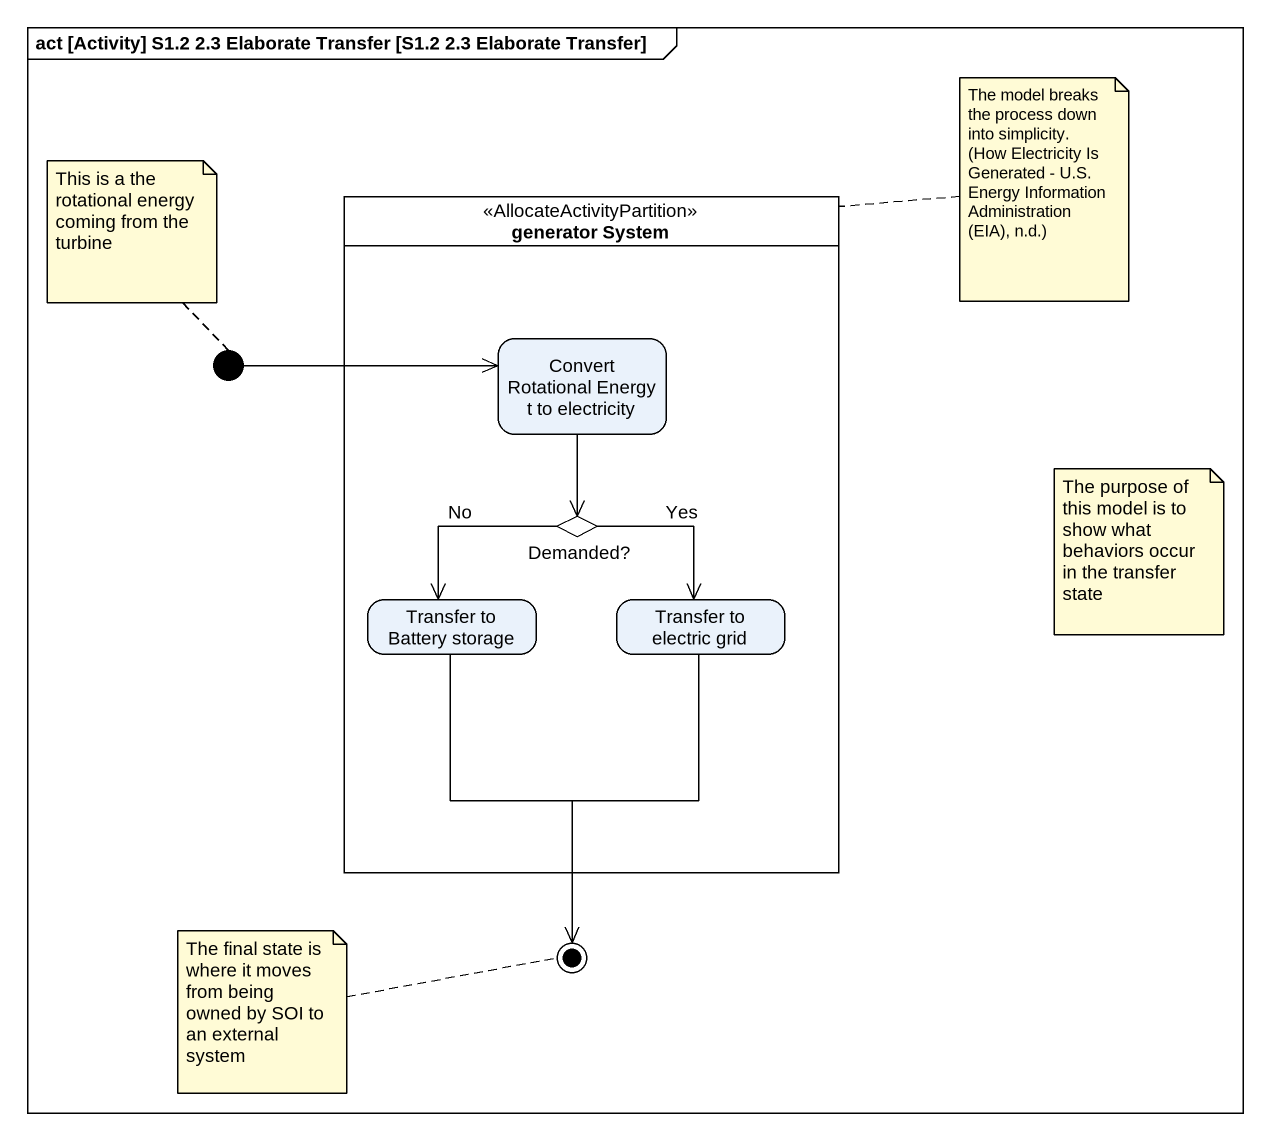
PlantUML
@startuml
mainframe act [Activity] S1.2 2.3 Elaborate Transfer [S1.2 2.3 Elaborate Transfer]
hide empty description
state "generator System" as generator_System <<AllocateActivityPartition>> {
  state "Convert Rotational Energy t to electricity" as Convert_Rotational_Energy_t
  state "Demanded?" as Demanded <<choice>>
  state "Transfer to Battery storage" as Transfer_to_Battery_storage
  state "Transfer to electric grid" as Transfer_to_electric_grid
}
state initial1 <<start>>
state final1 <<end>>
initial1 -right-> Convert_Rotational_Energy_t
Convert_Rotational_Energy_t --> Demanded
Demanded --> Transfer_to_Battery_storage : No
Demanded --> Transfer_to_electric_grid : Yes
Transfer_to_Battery_storage --> final1
Transfer_to_electric_grid --> final1
note top of generator_System : The model breaks the process down into simplicity. (How Electricity Is Generated - U.S. Energy Information Administration (EIA), n.d.)
note top of initial1 : This is a the rotational energy coming from the turbine
note as N3
  The purpose of this model is to show what behaviors occur in the transfer state
end note
note left of final1 : The final state is where it moves from being owned by SOI to an external system
@enduml
